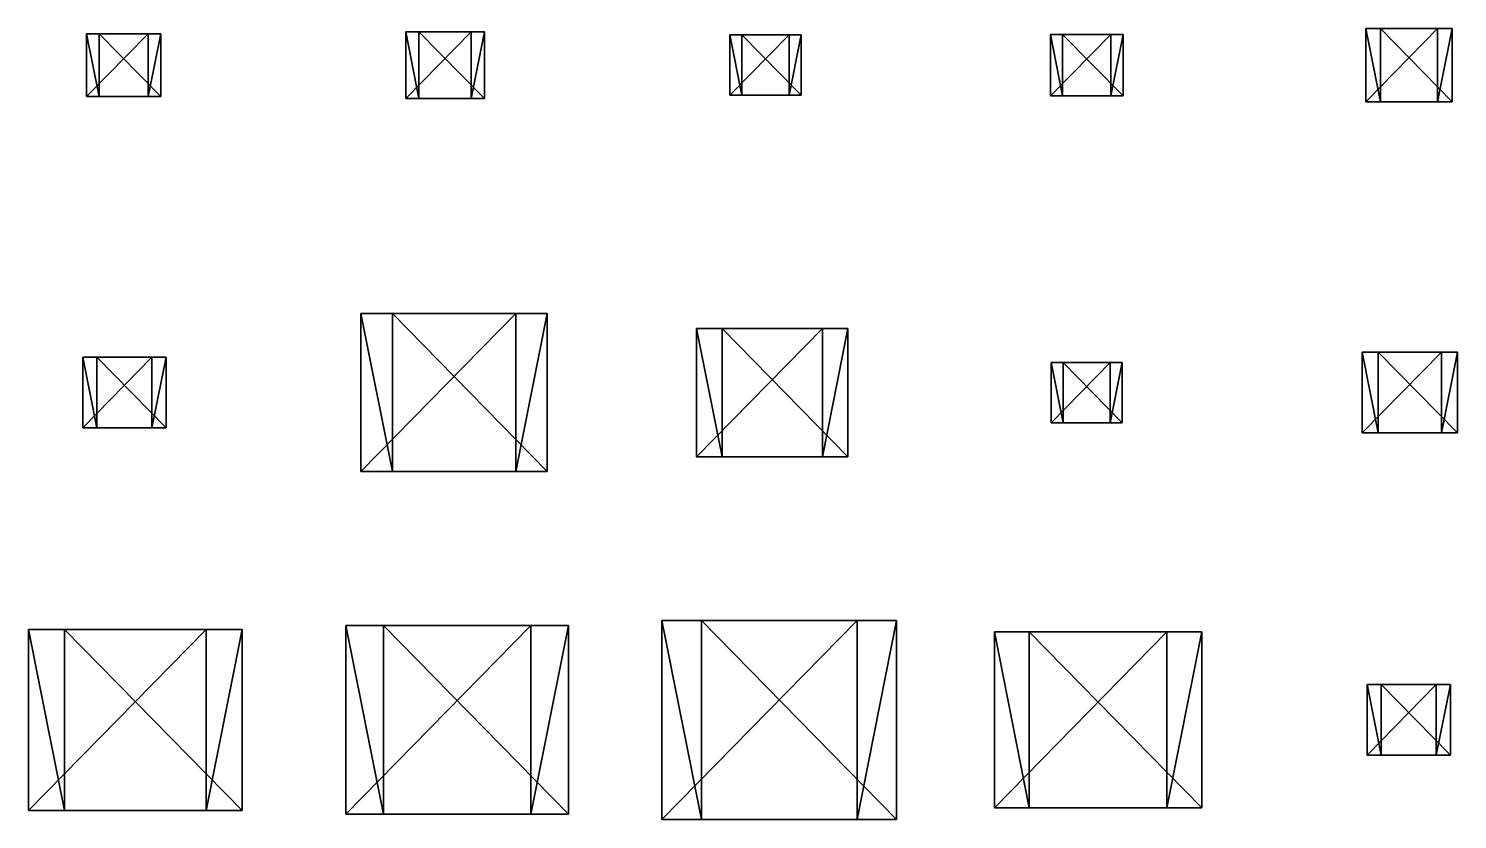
# Model space of a CAD drawing. Header units: metres. Extents: x -316 to 301, y -240 to 227.
# Drawn here: x -69.1 to 9.4, y 105.5 to 149 of the extents above; entities that cross this region are included whole.
import ezdxf

# ---------------------------------------------------------------- set-up
doc = ezdxf.new("R2010")
doc.units = ezdxf.units.M

msp = doc.modelspace()

# ---------------------------------------------------------------- linework, layer by layer
for points in [[(-65.89756, 145.27058, -467.2013), (-65.89756, 148.72942, -467.2013), (-62.507683, 148.72942, -467.88846), (-62.507584, 148.72952, -467.88837)], [(-65.210396, 145.27058, -463.81143), (-65.210396, 148.72942, -463.81143), (-65.89756, 148.72942, -467.2013), (-65.89746, 148.72952, -467.2012)], [(-65.89756, 148.72942, -467.2013), (-65.210396, 148.72942, -463.81143), (-61.82052, 148.72942, -464.4986), (-61.82042, 148.72952, -464.4985)], [(-61.82052, 148.72942, -464.4986), (-62.507683, 148.72942, -467.88846), (-65.89756, 148.72942, -467.2013), (-65.89746, 148.72952, -467.2012)], [(-62.507683, 148.72942, -467.88846), (-62.507683, 145.27058, -467.88846), (-65.89756, 145.27058, -467.2013), (-65.89746, 145.27069, -467.2012)], [(-65.89756, 148.72942, -467.2013), (-65.89756, 145.27058, -467.2013), (-65.210396, 145.27058, -463.81143), (-65.2103, 145.27069, -463.81134)], [(-61.82052, 145.27058, -464.4986), (-61.82052, 148.72942, -464.4986), (-65.210396, 148.72942, -463.81143), (-65.2103, 148.72952, -463.81134)], [(-65.210396, 148.72942, -463.81143), (-65.210396, 145.27058, -463.81143), (-61.82052, 145.27058, -464.4986), (-61.82042, 145.27069, -464.4985)], [(-62.507683, 145.27058, -467.88846), (-62.507683, 148.72942, -467.88846), (-61.82052, 148.72942, -464.4986), (-61.82042, 148.72952, -464.4985)], [(-61.82052, 148.72942, -464.4986), (-61.82052, 145.27058, -464.4986), (-62.507683, 145.27058, -467.88846), (-62.507584, 145.27069, -467.88837)], [(-48.360134, 145.1647, -470.75632), (-48.360134, 148.8353, -470.75632), (-44.762714, 148.8353, -471.48557), (-44.762615, 148.8354, -471.48547)], [(-47.6309, 145.1647, -467.1589), (-47.6309, 148.8353, -467.1589), (-48.360134, 148.8353, -470.75632), (-48.360035, 148.8354, -470.75623)], [(-48.360134, 148.8353, -470.75632), (-47.6309, 148.8353, -467.1589), (-44.03348, 148.8353, -467.88815), (-44.033382, 148.8354, -467.88806)], [(-44.03348, 148.8353, -467.88815), (-44.762714, 148.8353, -471.48557), (-48.360134, 148.8353, -470.75632), (-48.360035, 148.8354, -470.75623)], [(-44.762714, 148.8353, -471.48557), (-44.762714, 145.1647, -471.48557), (-48.360134, 145.1647, -470.75632), (-48.360035, 145.16481, -470.75623)], [(-48.360134, 148.8353, -470.75632), (-48.360134, 145.1647, -470.75632), (-47.6309, 145.1647, -467.1589), (-47.630802, 145.16481, -467.1588)], [(-44.03348, 145.1647, -467.88815), (-44.03348, 148.8353, -467.88815), (-47.6309, 148.8353, -467.1589), (-47.630802, 148.8354, -467.1588)], [(-47.6309, 148.8353, -467.1589), (-47.6309, 145.1647, -467.1589), (-44.03348, 145.1647, -467.88815), (-44.033382, 145.16481, -467.88806)], [(-44.762714, 145.1647, -471.48557), (-44.762714, 148.8353, -471.48557), (-44.03348, 148.8353, -467.88815), (-44.033382, 148.8354, -467.88806)], [(-44.03348, 148.8353, -467.88815), (-44.03348, 145.1647, -467.88815), (-44.762714, 145.1647, -471.48557), (-44.762615, 145.16481, -471.48547)], [(-30.545982, 145.34117, -474.36743), (-30.545982, 148.65883, -474.36743), (-27.294468, 148.65883, -475.02655), (-27.294369, 148.65894, -475.02646)], [(-29.886868, 145.34117, -471.1159), (-29.886868, 148.65883, -471.1159), (-30.545982, 148.65883, -474.36743), (-30.545883, 148.65894, -474.36734)], [(-30.545982, 148.65883, -474.36743), (-29.886868, 148.65883, -471.1159), (-26.635353, 148.65883, -471.77502), (-26.635254, 148.65894, -471.77493)], [(-26.635353, 148.65883, -471.77502), (-27.294468, 148.65883, -475.02655), (-30.545982, 148.65883, -474.36743), (-30.545883, 148.65894, -474.36734)], [(-27.294468, 148.65883, -475.02655), (-27.294468, 145.34117, -475.02655), (-30.545982, 145.34117, -474.36743), (-30.545883, 145.34128, -474.36734)], [(-30.545982, 148.65883, -474.36743), (-30.545982, 145.34117, -474.36743), (-29.886868, 145.34117, -471.1159), (-29.886768, 145.34128, -471.1158)], [(-26.635353, 145.34117, -471.77502), (-26.635353, 148.65883, -471.77502), (-29.886868, 148.65883, -471.1159), (-29.886768, 148.65894, -471.1158)], [(-29.886868, 148.65883, -471.1159), (-29.886868, 145.34117, -471.1159), (-26.635353, 145.34117, -471.77502), (-26.635254, 145.34128, -471.77493)], [(-27.294468, 145.34117, -475.02655), (-27.294468, 148.65883, -475.02655), (-26.635353, 148.65883, -471.77502), (-26.635254, 148.65894, -471.77493)], [(-26.635353, 148.65883, -471.77502), (-26.635353, 145.34117, -471.77502), (-27.294468, 145.34117, -475.02655), (-27.294369, 145.34128, -475.02646)], [(-12.939362, 145.30588, -477.9365), (-12.939362, 148.69412, -477.9365), (-9.618665, 148.69412, -478.60962), (-9.618565, 148.69423, -478.60953)], [(-12.266223, 145.30588, -474.61578), (-12.266223, 148.69412, -474.61578), (-12.939362, 148.69412, -477.9365), (-12.939261, 148.69423, -477.9364)], [(-12.939362, 148.69412, -477.9365), (-12.266223, 148.69412, -474.61578), (-8.945526, 148.69412, -475.2889), (-8.945426, 148.69423, -475.28882)], [(-8.945526, 148.69412, -475.2889), (-9.618665, 148.69412, -478.60962), (-12.939362, 148.69412, -477.9365), (-12.939261, 148.69423, -477.9364)], [(-9.618665, 148.69412, -478.60962), (-9.618665, 145.30588, -478.60962), (-12.939362, 145.30588, -477.9365), (-12.939261, 145.30598, -477.9364)], [(-12.939362, 148.69412, -477.9365), (-12.939362, 145.30588, -477.9365), (-12.266223, 145.30588, -474.61578), (-12.266123, 145.30598, -474.6157)], [(-8.945526, 145.30588, -475.2889), (-8.945526, 148.69412, -475.2889), (-12.266223, 148.69412, -474.61578), (-12.266123, 148.69423, -474.6157)], [(-12.266223, 148.69412, -474.61578), (-12.266223, 145.30588, -474.61578), (-8.945526, 145.30588, -475.2889), (-8.945426, 145.30598, -475.28882)], [(-9.618665, 145.30588, -478.60962), (-9.618665, 148.69412, -478.60962), (-8.945526, 148.69412, -475.2889), (-8.945426, 148.69423, -475.28882)], [(-8.945526, 148.69412, -475.2889), (-8.945526, 145.30588, -475.2889), (-9.618665, 145.30588, -478.60962), (-9.618565, 145.30598, -478.60953)], [(4.390532, 144.98824, -481.4494), (4.390532, 149.01176, -481.4494), (8.3338585, 149.01176, -482.24875), (8.333959, 149.01187, -482.24866)], [(5.1898837, 144.98824, -477.50607), (5.1898837, 149.01176, -477.50607), (4.390532, 149.01176, -481.4494), (4.390632, 149.01187, -481.4493)], [(4.390532, 149.01176, -481.4494), (5.1898837, 149.01176, -477.50607), (9.133211, 149.01176, -478.30542), (9.133311, 149.01187, -478.30533)], [(9.133211, 149.01176, -478.30542), (8.3338585, 149.01176, -482.24875), (4.390532, 149.01176, -481.4494), (4.390632, 149.01187, -481.4493)], [(8.3338585, 149.01176, -482.24875), (8.3338585, 144.98824, -482.24875), (4.390532, 144.98824, -481.4494), (4.390632, 144.98834, -481.4493)], [(4.390532, 149.01176, -481.4494), (4.390532, 144.98824, -481.4494), (5.1898837, 144.98824, -477.50607), (5.189984, 144.98834, -477.50598)], [(9.133211, 144.98824, -478.30542), (9.133211, 149.01176, -478.30542), (5.1898837, 149.01176, -477.50607), (5.189984, 149.01187, -477.50598)], [(5.1898837, 149.01176, -477.50607), (5.1898837, 144.98824, -477.50607), (9.133211, 144.98824, -478.30542), (9.133311, 144.98834, -478.30533)], [(8.3338585, 144.98824, -482.24875), (8.3338585, 149.01176, -482.24875), (9.133211, 149.01176, -478.30542), (9.133311, 149.01187, -478.30533)], [(9.133211, 149.01176, -478.30542), (9.133211, 144.98824, -478.30542), (8.3338585, 144.98824, -482.24875), (8.333959, 144.98834, -482.24866)], [(-65.210396, 145.27058, -463.81143), (-65.89756, 145.27058, -467.2013), (-62.507683, 145.27058, -467.88846), (-62.507584, 145.27069, -467.88837)], [(-62.507683, 145.27058, -467.88846), (-61.82052, 145.27058, -464.4986), (-65.210396, 145.27058, -463.81143), (-65.2103, 145.27069, -463.81134)], [(-29.886868, 145.34117, -471.1159), (-30.545982, 145.34117, -474.36743), (-27.294468, 145.34117, -475.02655), (-27.294369, 145.34128, -475.02646)], [(-27.294468, 145.34117, -475.02655), (-26.635353, 145.34117, -471.77502), (-29.886868, 145.34117, -471.1159), (-29.886768, 145.34128, -471.1158)], [(-12.266223, 145.30588, -474.61578), (-12.939362, 145.30588, -477.9365), (-9.618665, 145.30588, -478.60962), (-9.618565, 145.30598, -478.60953)], [(-9.618665, 145.30588, -478.60962), (-8.945526, 145.30588, -475.2889), (-12.266223, 145.30588, -474.61578), (-12.266123, 145.30598, -474.6157)], [(-47.6309, 145.1647, -467.1589), (-48.360134, 145.1647, -470.75632), (-44.762714, 145.1647, -471.48557), (-44.762615, 145.16481, -471.48547)], [(-44.762714, 145.1647, -471.48557), (-44.03348, 145.1647, -467.88815), (-47.6309, 145.1647, -467.1589), (-47.630802, 145.16481, -467.1588)], [(5.1898837, 144.98824, -477.50607), (4.390532, 144.98824, -481.4494), (8.3338585, 144.98824, -482.24875), (8.333959, 144.98834, -482.24866)], [(8.3338585, 144.98824, -482.24875), (9.133211, 144.98824, -478.30542), (5.1898837, 144.98824, -477.50607), (5.189984, 144.98834, -477.50598)], [(-50.816074, 124.65882, -470.25848), (-50.816074, 133.34117, -470.25848), (-42.306793, 133.34117, -471.9834), (-42.306694, 133.34128, -471.9833)], [(-49.091156, 124.65882, -461.7492), (-49.091156, 133.34117, -461.7492), (-50.816074, 133.34117, -470.25848), (-50.815975, 133.34128, -470.2584)], [(-50.816074, 133.34117, -470.25848), (-49.091156, 133.34117, -461.7492), (-40.581875, 133.34117, -463.47412), (-40.581776, 133.34128, -463.47403)], [(-40.581875, 133.34117, -463.47412), (-42.306793, 133.34117, -471.9834), (-50.816074, 133.34117, -470.25848), (-50.815975, 133.34128, -470.2584)], [(-42.306793, 133.34117, -471.9834), (-42.306793, 124.65882, -471.9834), (-50.816074, 124.65882, -470.25848), (-50.815975, 124.65892, -470.2584)], [(-50.816074, 133.34117, -470.25848), (-50.816074, 124.65882, -470.25848), (-49.091156, 124.65882, -461.7492), (-49.091057, 124.65892, -461.7491)], [(-40.581875, 124.65882, -463.47412), (-40.581875, 133.34117, -463.47412), (-49.091156, 133.34117, -461.7492), (-49.091057, 133.34128, -461.7491)], [(-49.091156, 133.34117, -461.7492), (-49.091156, 124.65882, -461.7492), (-40.581875, 124.65882, -463.47412), (-40.581776, 124.65892, -463.47403)], [(-42.306793, 124.65882, -471.9834), (-42.306793, 133.34117, -471.9834), (-40.581875, 133.34117, -463.47412), (-40.581776, 133.34128, -463.47403)], [(-40.581875, 133.34117, -463.47412), (-40.581875, 124.65882, -463.47412), (-42.306793, 124.65882, -471.9834), (-42.306694, 124.65892, -471.9833)], [(-32.3793, 125.47059, -473.99582), (-32.3793, 132.52942, -473.99582), (-25.461182, 132.52942, -475.3982), (-25.461082, 132.52953, -475.3981)], [(-30.976929, 125.47059, -467.0777), (-30.976929, 132.52942, -467.0777), (-32.3793, 132.52942, -473.99582), (-32.3792, 132.52953, -473.99573)], [(-32.3793, 132.52942, -473.99582), (-30.976929, 132.52942, -467.0777), (-24.058811, 132.52942, -468.48007), (-24.058712, 132.52953, -468.47998)], [(-24.058811, 132.52942, -468.48007), (-25.461182, 132.52942, -475.3982), (-32.3793, 132.52942, -473.99582), (-32.3792, 132.52953, -473.99573)], [(-25.461182, 132.52942, -475.3982), (-25.461182, 125.47059, -475.3982), (-32.3793, 125.47059, -473.99582), (-32.3792, 125.47069, -473.99573)], [(-32.3793, 132.52942, -473.99582), (-32.3793, 125.47059, -473.99582), (-30.976929, 125.47059, -467.0777), (-30.97683, 125.47069, -467.0776)], [(-24.058811, 125.47059, -468.48007), (-24.058811, 132.52942, -468.48007), (-30.976929, 132.52942, -467.0777), (-30.97683, 132.52953, -467.0776)], [(-30.976929, 132.52942, -467.0777), (-30.976929, 125.47059, -467.0777), (-24.058811, 125.47059, -468.48007), (-24.058712, 125.47069, -468.47998)], [(-25.461182, 125.47059, -475.3982), (-25.461182, 132.52942, -475.3982), (-24.058811, 132.52942, -468.48007), (-24.058712, 132.52953, -468.47998)], [(-24.058811, 132.52942, -468.48007), (-24.058811, 125.47059, -468.48007), (-25.461182, 125.47059, -475.3982), (-25.461082, 125.47069, -475.3981)], [(4.1829705, 126.776474, -481.40732), (4.1829705, 131.22353, -481.40732), (8.541385, 131.22353, -482.2908), (8.541485, 131.22363, -482.2907)], [(5.066465, 126.776474, -477.04892), (5.066465, 131.22353, -477.04892), (4.1829705, 131.22353, -481.40732), (4.1830707, 131.22363, -481.40723)], [(4.1829705, 131.22353, -481.40732), (5.066465, 131.22353, -477.04892), (9.424879, 131.22353, -477.9324), (9.424979, 131.22363, -477.9323)], [(9.424879, 131.22353, -477.9324), (8.541385, 131.22353, -482.2908), (4.1829705, 131.22353, -481.40732), (4.1830707, 131.22363, -481.40723)], [(8.541385, 131.22353, -482.2908), (8.541385, 126.776474, -482.2908), (4.1829705, 126.776474, -481.40732), (4.1830707, 126.77657, -481.40723)], [(4.1829705, 131.22353, -481.40732), (4.1829705, 126.776474, -481.40732), (5.066465, 126.776474, -477.04892), (5.066565, 126.77657, -477.04883)], [(9.424879, 126.776474, -477.9324), (9.424879, 131.22353, -477.9324), (5.066465, 131.22353, -477.04892), (5.066565, 131.22363, -477.04883)], [(5.066465, 131.22353, -477.04892), (5.066465, 126.776474, -477.04892), (9.424879, 126.776474, -477.9324), (9.424979, 126.77657, -477.9323)], [(8.541385, 126.776474, -482.2908), (8.541385, 131.22353, -482.2908), (9.424879, 131.22353, -477.9324), (9.424979, 131.22363, -477.9323)], [(9.424879, 131.22353, -477.9324), (9.424879, 126.776474, -477.9324), (8.541385, 126.776474, -482.2908), (8.541485, 126.77657, -482.2907)], [(-66.10509, 127.05882, -467.15924), (-66.10509, 130.94118, -467.15924), (-62.300125, 130.94118, -467.93057), (-62.300026, 130.94128, -467.93048)], [(-65.333786, 127.05882, -463.35428), (-65.333786, 130.94118, -463.35428), (-66.10509, 130.94118, -467.15924), (-66.10499, 130.94128, -467.15915)], [(-66.10509, 130.94118, -467.15924), (-65.333786, 130.94118, -463.35428), (-61.52882, 130.94118, -464.1256), (-61.52872, 130.94128, -464.12552)], [(-61.52882, 130.94118, -464.1256), (-62.300125, 130.94118, -467.93057), (-66.10509, 130.94118, -467.15924), (-66.10499, 130.94128, -467.15915)], [(-62.300125, 130.94118, -467.93057), (-62.300125, 127.05882, -467.93057), (-66.10509, 127.05882, -467.15924), (-66.10499, 127.05892, -467.15915)], [(-66.10509, 130.94118, -467.15924), (-66.10509, 127.05882, -467.15924), (-65.333786, 127.05882, -463.35428), (-65.33369, 127.05892, -463.3542)], [(-61.52882, 127.05882, -464.1256), (-61.52882, 130.94118, -464.1256), (-65.333786, 130.94118, -463.35428), (-65.33369, 130.94128, -463.3542)], [(-65.333786, 130.94118, -463.35428), (-65.333786, 127.05882, -463.35428), (-61.52882, 127.05882, -464.1256), (-61.52872, 127.05892, -464.12552)], [(-62.300125, 127.05882, -467.93057), (-62.300125, 130.94118, -467.93057), (-61.52882, 130.94118, -464.1256), (-61.52872, 130.94128, -464.12552)], [(-61.52882, 130.94118, -464.1256), (-61.52882, 127.05882, -464.1256), (-62.300125, 127.05882, -467.93057), (-62.300026, 127.05892, -467.93048)], [(-12.904778, 127.34118, -477.94348), (-12.904778, 130.65883, -477.94348), (-9.653263, 130.65883, -478.6026), (-9.653163, 130.65894, -478.6025)], [(-12.245663, 127.34118, -474.69196), (-12.245663, 130.65883, -474.69196), (-12.904778, 130.65883, -477.94348), (-12.904677, 130.65894, -477.9434)], [(-12.904778, 130.65883, -477.94348), (-12.245663, 130.65883, -474.69196), (-8.994148, 130.65883, -475.35107), (-8.994048, 130.65894, -475.35098)], [(-8.994148, 130.65883, -475.35107), (-9.653263, 130.65883, -478.6026), (-12.904778, 130.65883, -477.94348), (-12.904677, 130.65894, -477.9434)], [(-9.653263, 130.65883, -478.6026), (-9.653263, 127.34118, -478.6026), (-12.904778, 127.34118, -477.94348), (-12.904677, 127.34128, -477.9434)], [(-12.904778, 130.65883, -477.94348), (-12.904778, 127.34118, -477.94348), (-12.245663, 127.34118, -474.69196), (-12.245563, 127.34128, -474.69186)], [(-8.994148, 127.34118, -475.35107), (-8.994148, 130.65883, -475.35107), (-12.245663, 130.65883, -474.69196), (-12.245563, 130.65894, -474.69186)], [(-12.245663, 130.65883, -474.69196), (-12.245663, 127.34118, -474.69196), (-8.994148, 127.34118, -475.35107), (-8.994048, 127.34128, -475.35098)], [(-9.653263, 127.34118, -478.6026), (-9.653263, 130.65883, -478.6026), (-8.994148, 130.65883, -475.35107), (-8.994048, 130.65894, -475.35098)], [(-8.994148, 130.65883, -475.35107), (-8.994148, 127.34118, -475.35107), (-9.653263, 127.34118, -478.6026), (-9.653163, 127.34128, -478.6025)], [(-12.245663, 127.34118, -474.69196), (-12.904778, 127.34118, -477.94348), (-9.653263, 127.34118, -478.6026), (-9.653163, 127.34128, -478.6025)], [(-9.653263, 127.34118, -478.6026), (-8.994148, 127.34118, -475.35107), (-12.245663, 127.34118, -474.69196), (-12.245563, 127.34128, -474.69186)], [(-65.333786, 127.05882, -463.35428), (-66.10509, 127.05882, -467.15924), (-62.300125, 127.05882, -467.93057), (-62.300026, 127.05892, -467.93048)], [(-62.300125, 127.05882, -467.93057), (-61.52882, 127.05882, -464.1256), (-65.333786, 127.05882, -463.35428), (-65.33369, 127.05892, -463.3542)], [(5.066465, 126.776474, -477.04892), (4.1829705, 126.776474, -481.40732), (8.541385, 126.776474, -482.2908), (8.541485, 126.77657, -482.2907)], [(8.541385, 126.776474, -482.2908), (9.424879, 126.776474, -477.9324), (5.066465, 126.776474, -477.04892), (5.066565, 126.77657, -477.04883)], [(-30.976929, 125.47059, -467.0777), (-32.3793, 125.47059, -473.99582), (-25.461182, 125.47059, -475.3982), (-25.461082, 125.47069, -475.3981)], [(-25.461182, 125.47059, -475.3982), (-24.058811, 125.47059, -468.48007), (-30.976929, 125.47059, -467.0777), (-30.97683, 125.47069, -467.0776)], [(-49.091156, 124.65882, -461.7492), (-50.816074, 124.65882, -470.25848), (-42.306793, 124.65882, -471.9834), (-42.306694, 124.65892, -471.9833)], [(-42.306793, 124.65882, -471.9834), (-40.581875, 124.65882, -463.47412), (-49.091156, 124.65882, -461.7492), (-49.091057, 124.65892, -461.7491)], [(-51.64626, 105.81177, -470.0902), (-51.64626, 116.18823, -470.0902), (-41.476627, 116.18823, -472.1517), (-41.47653, 116.18833, -472.1516)], [(-49.584774, 105.81177, -459.92056), (-49.584774, 116.18823, -459.92056), (-51.64626, 116.18823, -470.0902), (-51.64616, 116.18833, -470.09012)], [(-51.64626, 116.18823, -470.0902), (-49.584774, 116.18823, -459.92056), (-39.415142, 116.18823, -461.98206), (-39.415043, 116.18833, -461.98196)], [(-39.415142, 116.18823, -461.98206), (-41.476627, 116.18823, -472.1517), (-51.64626, 116.18823, -470.0902), (-51.64616, 116.18833, -470.09012)], [(-41.476627, 116.18823, -472.1517), (-41.476627, 105.81177, -472.1517), (-51.64626, 105.81177, -470.0902), (-51.64616, 105.81187, -470.09012)], [(-51.64626, 116.18823, -470.0902), (-51.64626, 105.81177, -470.0902), (-49.584774, 105.81177, -459.92056), (-49.584675, 105.81187, -459.92047)], [(-39.415142, 105.81177, -461.98206), (-39.415142, 116.18823, -461.98206), (-49.584774, 116.18823, -459.92056), (-49.584675, 116.18833, -459.92047)], [(-49.584774, 116.18823, -459.92056), (-49.584774, 105.81177, -459.92056), (-39.415142, 105.81177, -461.98206), (-39.415043, 105.81187, -461.98196)], [(-41.476627, 105.81177, -472.1517), (-41.476627, 116.18823, -472.1517), (-39.415142, 116.18823, -461.98206), (-39.415043, 116.18833, -461.98196)], [(-39.415142, 116.18823, -461.98206), (-39.415142, 105.81177, -461.98206), (-41.476627, 105.81177, -472.1517), (-41.47653, 105.81187, -472.1516)], [(-34.281754, 105.52941, -473.61014), (-34.281754, 116.47059, -473.61014), (-23.55867, 116.47059, -475.7838), (-23.55857, 116.47069, -475.78372)], [(-32.108078, 105.52941, -462.8871), (-32.108078, 116.47059, -462.8871), (-34.281754, 116.47059, -473.61014), (-34.281654, 116.47069, -473.61005)], [(-34.281754, 116.47059, -473.61014), (-32.108078, 116.47059, -462.8871), (-21.384995, 116.47059, -465.06076), (-21.384895, 116.47069, -465.06067)], [(-21.384995, 116.47059, -465.06076), (-23.55867, 116.47059, -475.7838), (-34.281754, 116.47059, -473.61014), (-34.281654, 116.47069, -473.61005)], [(-23.55867, 116.47059, -475.7838), (-23.55867, 105.52941, -475.7838), (-34.281754, 105.52941, -473.61014), (-34.281654, 105.52951, -473.61005)], [(-34.281754, 116.47059, -473.61014), (-34.281754, 105.52941, -473.61014), (-32.108078, 105.52941, -462.8871), (-32.10798, 105.52951, -462.887)], [(-21.384995, 105.52941, -465.06076), (-21.384995, 116.47059, -465.06076), (-32.108078, 116.47059, -462.8871), (-32.10798, 116.47069, -462.887)], [(-32.108078, 116.47059, -462.8871), (-32.108078, 105.52941, -462.8871), (-21.384995, 105.52941, -465.06076), (-21.384895, 105.52951, -465.06067)], [(-23.55867, 105.52941, -475.7838), (-23.55867, 116.47059, -475.7838), (-21.384995, 116.47059, -465.06076), (-21.384895, 116.47069, -465.06067)], [(-21.384995, 116.47059, -465.06076), (-21.384995, 105.52941, -465.06076), (-23.55867, 105.52941, -475.7838), (-23.55857, 105.52951, -475.78372)], [(-69.0799, 106.02353, -466.55624), (-69.0799, 115.97647, -466.55624), (-59.32536, 115.97647, -468.53357), (-59.32526, 115.97657, -468.53348)], [(-67.10256, 106.02353, -456.8017), (-67.10256, 115.97647, -456.8017), (-69.0799, 115.97647, -466.55624), (-69.0798, 115.97657, -466.55615)], [(-69.0799, 115.97647, -466.55624), (-67.10256, 115.97647, -456.8017), (-57.348015, 115.97647, -458.77902), (-57.347916, 115.97657, -458.77893)], [(-57.348015, 115.97647, -458.77902), (-59.32536, 115.97647, -468.53357), (-69.0799, 115.97647, -466.55624), (-69.0798, 115.97657, -466.55615)], [(-59.32536, 115.97647, -468.53357), (-59.32536, 106.02353, -468.53357), (-69.0799, 106.02353, -466.55624), (-69.0798, 106.02363, -466.55615)], [(-69.0799, 115.97647, -466.55624), (-69.0799, 106.02353, -466.55624), (-67.10256, 106.02353, -456.8017), (-67.10246, 106.02363, -456.8016)], [(-57.348015, 106.02353, -458.77902), (-57.348015, 115.97647, -458.77902), (-67.10256, 115.97647, -456.8017), (-67.10246, 115.97657, -456.8016)], [(-67.10256, 115.97647, -456.8017), (-67.10256, 106.02353, -456.8017), (-57.348015, 106.02353, -458.77902), (-57.347916, 106.02363, -458.77893)], [(-59.32536, 106.02353, -468.53357), (-59.32536, 115.97647, -468.53357), (-57.348015, 115.97647, -458.77902), (-57.347916, 115.97657, -458.77893)], [(-57.348015, 115.97647, -458.77902), (-57.348015, 106.02353, -458.77902), (-59.32536, 106.02353, -468.53357), (-59.32526, 106.02363, -468.53348)], [(-16.017925, 106.1647, -477.3124), (-16.017925, 115.8353, -477.3124), (-6.5401044, 115.8353, -479.23364), (-6.5400043, 115.835396, -479.23355)], [(-14.096676, 106.1647, -467.8346), (-14.096676, 115.8353, -467.8346), (-16.017925, 115.8353, -477.3124), (-16.017826, 115.835396, -477.31232)], [(-16.017925, 115.8353, -477.3124), (-14.096676, 115.8353, -467.8346), (-4.618855, 115.8353, -469.75583), (-4.618755, 115.835396, -469.75574)], [(-4.618855, 115.8353, -469.75583), (-6.5401044, 115.8353, -479.23364), (-16.017925, 115.8353, -477.3124), (-16.017826, 115.835396, -477.31232)], [(-6.5401044, 115.8353, -479.23364), (-6.5401044, 106.1647, -479.23364), (-16.017925, 106.1647, -477.3124), (-16.017826, 106.1648, -477.31232)], [(-16.017925, 115.8353, -477.3124), (-16.017925, 106.1647, -477.3124), (-14.096676, 106.1647, -467.8346), (-14.096576, 106.1648, -467.8345)], [(-4.618855, 106.1647, -469.75583), (-4.618855, 115.8353, -469.75583), (-14.096676, 115.8353, -467.8346), (-14.096576, 115.835396, -467.8345)], [(-14.096676, 115.8353, -467.8346), (-14.096676, 106.1647, -467.8346), (-4.618855, 106.1647, -469.75583), (-4.618755, 106.1648, -469.75574)], [(-6.5401044, 106.1647, -479.23364), (-6.5401044, 115.8353, -479.23364), (-4.618855, 115.8353, -469.75583), (-4.618755, 115.835396, -469.75574)], [(-4.618855, 115.8353, -469.75583), (-4.618855, 106.1647, -469.75583), (-6.5401044, 106.1647, -479.23364), (-6.5400043, 106.1648, -479.23355)], [(4.4596987, 109.05882, -481.4634), (4.4596987, 112.94118, -481.4634), (8.264664, 112.94118, -482.23474), (8.264764, 112.94128, -482.23465)], [(5.2310033, 109.05882, -477.65845), (5.2310033, 112.94118, -477.65845), (4.4596987, 112.94118, -481.4634), (4.459799, 112.94128, -481.46332)], [(4.4596987, 112.94118, -481.4634), (5.2310033, 112.94118, -477.65845), (9.035968, 112.94118, -478.42978), (9.036068, 112.94128, -478.4297)], [(9.035968, 112.94118, -478.42978), (8.264664, 112.94118, -482.23474), (4.4596987, 112.94118, -481.4634), (4.459799, 112.94128, -481.46332)], [(8.264664, 112.94118, -482.23474), (8.264664, 109.05882, -482.23474), (4.4596987, 109.05882, -481.4634), (4.459799, 109.05892, -481.46332)], [(4.4596987, 112.94118, -481.4634), (4.4596987, 109.05882, -481.4634), (5.2310033, 109.05882, -477.65845), (5.2311034, 109.05892, -477.65836)], [(9.035968, 109.05882, -478.42978), (9.035968, 112.94118, -478.42978), (5.2310033, 112.94118, -477.65845), (5.2311034, 112.94128, -477.65836)], [(5.2310033, 112.94118, -477.65845), (5.2310033, 109.05882, -477.65845), (9.035968, 109.05882, -478.42978), (9.036068, 109.05892, -478.4297)], [(8.264664, 109.05882, -482.23474), (8.264664, 112.94118, -482.23474), (9.035968, 112.94118, -478.42978), (9.036068, 112.94128, -478.4297)], [(9.035968, 112.94118, -478.42978), (9.035968, 109.05882, -478.42978), (8.264664, 109.05882, -482.23474), (8.264764, 109.05892, -482.23465)], [(5.2310033, 109.05882, -477.65845), (4.4596987, 109.05882, -481.4634), (8.264664, 109.05882, -482.23474), (8.264764, 109.05892, -482.23465)], [(8.264664, 109.05882, -482.23474), (9.035968, 109.05882, -478.42978), (5.2310033, 109.05882, -477.65845), (5.2311034, 109.05892, -477.65836)], [(-67.10256, 106.02353, -456.8017), (-69.0799, 106.02353, -466.55624), (-59.32536, 106.02353, -468.53357), (-59.32526, 106.02363, -468.53348)], [(-59.32536, 106.02353, -468.53357), (-57.348015, 106.02353, -458.77902), (-67.10256, 106.02353, -456.8017), (-67.10246, 106.02363, -456.8016)], [(-14.096676, 106.1647, -467.8346), (-16.017925, 106.1647, -477.3124), (-6.5401044, 106.1647, -479.23364), (-6.5400043, 106.1648, -479.23355)], [(-6.5401044, 106.1647, -479.23364), (-4.618855, 106.1647, -469.75583), (-14.096676, 106.1647, -467.8346), (-14.096576, 106.1648, -467.8345)], [(-49.584774, 105.81177, -459.92056), (-51.64626, 105.81177, -470.0902), (-41.476627, 105.81177, -472.1517), (-41.47653, 105.81187, -472.1516)], [(-41.476627, 105.81177, -472.1517), (-39.415142, 105.81177, -461.98206), (-49.584774, 105.81177, -459.92056), (-49.584675, 105.81187, -459.92047)], [(-32.108078, 105.52941, -462.8871), (-34.281754, 105.52941, -473.61014), (-23.55867, 105.52941, -475.7838), (-23.55857, 105.52951, -475.78372)], [(-23.55867, 105.52941, -475.7838), (-21.384995, 105.52941, -465.06076), (-32.108078, 105.52941, -462.8871), (-32.10798, 105.52951, -462.887)]]:
    msp.add_3dface(points)

doc.saveas('drawing.dxf')
